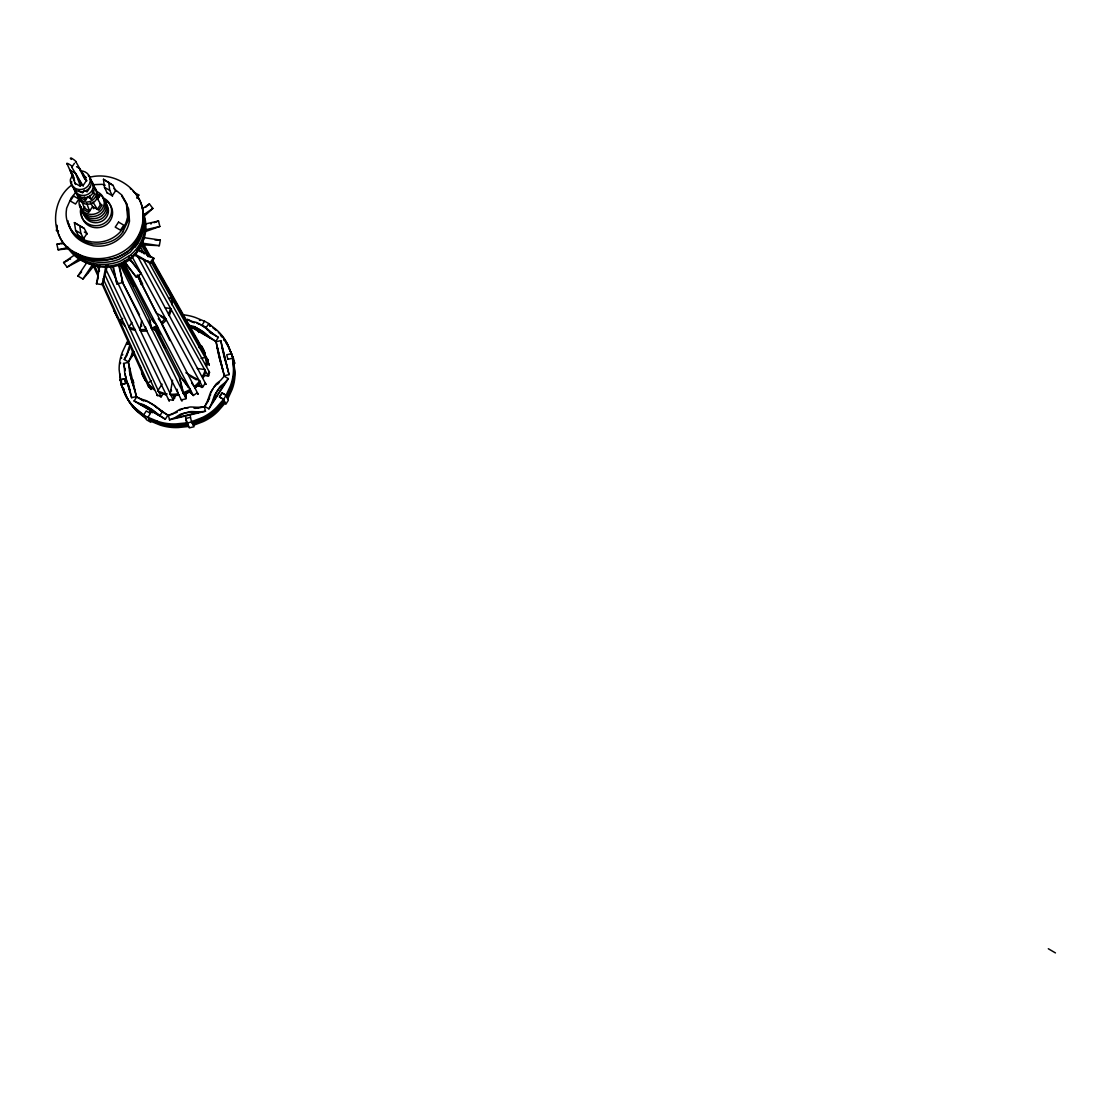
<?xml version="1.0" encoding="UTF-8"?>
<svg xmlns="http://www.w3.org/2000/svg" width="1111" height="1111" viewBox="0 0 1111 1111"><rect width="100%" height="100%" fill="white"/><g stroke="black" fill="none" stroke-linecap="round" stroke-linejoin="round"><path stroke-width="1.5" d="M142.777 224.95L142.75 216.339M208.951 375.768L208.896 371.38L208.076 376.018L203.202 375.31M178.746 394.905L176.788 395.335A28.553 27.192 -11.4 0 1 172.788 395.516L170.788 395.447L170.094 394.183L172.566 380.24M179.302 395.127L179.052 395.155A26.095 24.859 -11.4 0 1 175.219 395.322L174.205 395.28L173.316 400.293L168.469 399.599L169.15 400.849M174.552 398.53L175.107 395.433M145.444 326.884L146.888 331.036L140.833 331.231L140 329.675L141.625 320.704M143.263 237.56L160.345 240.059L159.331 245.656L158.512 245.642M107.128 266.196L106.892 267.334A42.898 9.305 -83.3 0 1 106.295 270.112L102.393 284.652L96.449 283.791L99.782 265.876M102.393 284.652L105.712 266.737M57.147 226.394L56.355 230.602L58.508 231.157M142.416 227.394C136.236 268.057 71.562 271.695 58.661 234.074M98.323 277.264L97.435 280.43M205.229 369.616L204.688 371.463A28.594 27.233 -11.1 0 1 203.271 375.074C201.91 376.643 203.077 379.129 203.882 376.379A28.525 27.164 -11.2 0 0 205.299 372.782L205.229 369.616L197.272 368.463M97.212 281.152L96.657 283.069M96.449 283.791L96.796 282.597M210.34 395.002L210.562 394.294M214.562 397.252L214.84 396.363M132.792 350.965L131.417 355.367A12.027 3.389 -59.2 0 1 131.001 356.437L129.806 359.103A37.83 10.763 -59.2 0 1 129.223 360.311L128.418 361.922L124.279 359.506L126.848 354.006A12.027 3.416 -59.2 0 0 127.265 352.937L128.973 347.465A16.637 4.68 -59.4 0 1 129.695 345.535L129.862 345.132M170.566 308.539L168.539 314.01L169.289 315.593L171.316 310.136L170.566 308.539L165.206 307.761M79.867 199.161L79.256 201.285A9.971 9.346 -9.2 0 0 79.089 203.466L79.45 205.646A12.638 11.846 -9.1 0 0 99.99 211.326A12.638 11.846 -9.1 0 0 96.351 191.439M81.395 206.827L80.631 209.465A12.318 11.554 -9.3 0 0 80.423 212.159L80.867 214.867A15.623 14.651 -9.2 0 0 105.892 222.186A15.623 14.651 -9.2 0 0 102.656 197.633M131.778 355.728L131.876 355.506A13.638 3.847 -59.3 0 0 133.612 351.493M127.404 353.742L127.737 353.076A13.638 3.875 -59.3 0 0 128.39 351.756M131.556 356.173L134.25 352.118M227.172 397.821L231.491 388.322A48.842 46.579 -11.1 0 0 234.477 370.727L233.532 360.908L234.99 372.018A48.745 46.481 -11.2 0 1 232.06 389.6L227.727 399.057M226.644 396.53L230.838 387.378A48.953 46.662 -11.1 0 0 233.977 369.755L233.032 359.547M223.575 399.363L226.13 395.308L221.95 392.919L219.395 396.974L223.575 399.363L225.811 404.293L228.338 400.279L226.089 395.266L230.296 386.114A49.065 46.759 -11.1 0 0 233.435 368.449L232.491 358.214L234.768 363.491L233.671 359.006L227.477 344.16M133.764 192.078L138.806 195.008L137.153 198.258M207.924 400.668L209.66 398.016M212.798 389.031L212.687 389.253A13.276 3.166 -59.5 0 0 211.993 390.586M204.757 406.418L205.382 405.196A46.787 11.429 -59.3 0 0 205.993 404.001L207.438 400.932A11.638 2.805 -59.3 0 0 207.882 399.877L209.743 394.502A16.026 3.819 -59.5 0 1 210.659 392.211L215.867 384.253A16.679 3.986 -59.4 0 1 217.02 383.198L220.228 380.698A11.999 2.875 -59.6 0 0 220.867 380.087L224.228 376.212L228.366 378.629L208.91 408.834L204.757 406.418L208.507 400.585M208.91 408.834L209.535 407.626A42.454 10.249 -59.3 0 0 210.34 406.029L211.604 403.362A11.638 2.777 -59.3 0 0 212.048 402.307L213.923 396.946A16.026 3.791 -59.5 0 1 214.84 394.641L220.047 386.684A16.679 3.944 -59.4 0 1 221.186 385.628L224.38 383.114A11.999 2.847 -59.6 0 0 225.019 382.503L228.366 378.629M136.695 241.351L143.055 226.908A6.347 5.972 -8.3 0 0 143.527 224.353C143.972 213.895 142.916 202.591 135.917 194.258M224.908 383.212L211.965 403.307L212.423 402.418A14.568 3.472 -59.4 0 0 214.645 397.294M157.706 390.878L159.512 391.683A28.58 27.22 -11.4 0 0 163.261 392.988L165.9 394.752L163.97 394.252A28.525 27.164 -11.5 0 1 160.22 392.961L157.706 390.878L162.067 384.156M162.942 394.141L161.053 397.03L156.901 394.599L157.609 395.849L103.142 278.694M206.174 327.564L208.771 323.593L204.632 321.19L202.049 325.162L206.243 327.481M143.541 405.362L143.25 405.307A14.04 1.889 32.4 0 1 139.805 403.96L139.042 403.571L159.831 415.722L162.456 411.667L161.595 411.084M165.331 419.222L167.942 415.167L162.65 411.584A11.915 1.639 32.3 0 1 161.664 410.862L156.776 407.084A16.929 2.305 32.4 0 0 155.012 405.779L146.666 400.849A16.637 2.264 32.3 0 0 145.083 400.252L141.833 399.266A12.374 1.68 32.4 0 1 141.097 398.988L139.042 398.057A44.037 6.041 32.5 0 1 137.722 397.419L136.722 396.933L134.084 400.96L165.331 419.222L164.136 418.444A43.412 5.958 32.3 0 1 162.581 417.403L160.026 415.639A11.929 1.611 32.3 0 1 159.026 414.917L154.137 411.153A16.484 2.208 32.3 0 0 151.999 409.57L143.736 404.793A17.123 2.291 32.3 0 0 142.444 404.307L139.194 403.321A12.374 1.666 32.4 0 1 138.458 403.029L134.084 400.96M189.217 325.912L215.756 341.369L218.339 337.383L217.173 336.591A43.037 7.749 32.8 0 1 215.645 335.536L213.145 333.731A11.818 2.097 32.8 0 1 212.173 332.994L207.465 329.05A16.332 2.875 32.9 0 0 205.382 327.426L197.175 322.704A16.971 2.986 32.8 0 0 195.855 322.287L192.495 321.51A12.277 2.166 33 0 1 191.745 321.26L187.328 319.329L191.8 321.94M128.362 340.188L126.612 342.855L129.376 344.466M124.279 359.506L127.126 355.159M128.418 361.922L134.112 353.229M136.903 241.281L128.39 250.975L118.419 257.141A32.552 30.58 -9.4 0 1 114.766 258.446C107.017 260.21 98.546 261.474 90.796 259.46M128.862 327.078L134.598 328.939L135.445 330.495L130.279 328.967L128.862 327.078L131.917 322.426M133.764 254.697L134.528 255.127A44.121 8.263 33.6 0 0 137.084 256.516L150.86 263.307L154.068 258.46L137.931 249.086M134.667 244.17L137.945 239.24M71.132 250.558C82.936 261.502 100.448 265.057 115.766 260.377A32.469 30.511 -9.4 0 0 119.405 259.071L130.334 252.072L138.264 242.295M136.875 251.1L140.111 246.211M88.088 273.07L82.95 279L77.853 276.042L87.241 261.96M136.959 197.786L138.806 195.008M82.95 279L93.268 263.515M115.586 190.773L112.28 195.73L107.059 192.703M84.964 207.035L83.381 209.396L88.686 212.479L92.63 206.59L98.81 210.173L102.184 205.132L99.712 203.702M97.587 199.188L99.948 195.661L97.296 194.133M90.505 186.745L87.047 191.897L84.325 190.314L82.589 192.897L78.52 190.536M83.256 186.106L71.784 167.233L74.451 163.275M165.553 318.413L161.345 322.621L162.123 324.19L166.317 319.996L165.553 318.413L156.207 312.955L137.347 274.945M122.696 232.185L128.182 220.506A4.652 4.375 -8.5 0 0 128.501 218.714L126.973 204.41M122.696 232.185C116.349 241.573 104.448 244.601 93.685 243.962A4.666 4.388 -10 0 1 91.782 243.684C81.464 241.281 70.91 234.81 68.493 223.783M185.856 372.754L199.772 380.879L198.536 382.406A28.58 27.22 -11.2 0 1 195.786 385.253C193.661 386.267 194.869 388.739 196.425 386.531M134.834 247.392C142.597 238.185 145.902 225.255 142.777 213.52M222.755 400.224L223.492 399.307L219.575 397.016L222.158 392.988L226.089 395.266M223.311 401.46L223.492 399.307M223.853 402.737L224.589 401.835L225.144 403.057L218.242 411.042A48.773 46.523 -11.5 0 1 203.063 421.652L193.383 425.346M222.256 400.835L216.826 407.057A49.092 46.801 -11.4 0 1 201.633 417.833M222.825 402.071L217.395 408.279A48.995 46.704 -11.4 0 1 202.244 419.041L192.161 422.93M217.881 390.1L216.867 391.683A12.971 3.069 -59.5 0 0 214.701 396.488M223.353 403.349L217.659 409.82A48.884 46.62 -11.5 0 1 202.466 420.458L192.758 424.166L192.064 421.263M88.449 272.653L93.213 266.654A42.635 13.735 -59.9 0 0 94.435 265.001M205.882 384.42L205.285 383.142L202.688 387.156L198.369 384.642L197.591 385.573A25.025 23.845 -11.3 0 1 195.189 387.989L195.008 388.156M198.827 386.1L198.369 384.642M81.589 271.778L80.7 272.806M80.534 273.014L79.811 273.82M79.464 274.223L77.853 276.042M72.784 174.441L70.493 179.204A7.874 7.36 -8.9 0 0 70.368 180.926L70.507 182.079A9.985 9.332 -8.9 0 0 81.506 189.467A9.985 9.332 -8.9 0 0 90.255 179.468A9.985 9.332 -8.9 0 0 80.339 170.858M147.582 213.215L152.86 208.424L149.388 203.896L145.652 207.299M76.187 191.842L71.16 197.98L66.854 207.715A4.68 4.375 -9.9 0 0 66.507 209.507C63.869 225.061 75.465 239.296 90.699 241.67A4.68 4.402 -10 0 0 92.616 241.962C108.198 243.906 123.821 234.102 127.209 218.45A4.666 4.388 -8.5 0 0 127.529 216.659L126.404 203.591L121.654 195.842M147.138 213.618L146.235 214.409M145.777 214.798L143.944 216.381M71.535 185.19C49.551 201.424 49.578 241.004 76.02 252.85C100.615 267.112 136.445 253.891 142.139 224.88A6.374 5.986 -8.3 0 0 142.611 222.311C147.93 192.897 116.738 170.191 89.616 177.26M129.237 255.78L120.932 260.835A32.594 30.65 -9.4 0 1 115.475 262.738C98.587 267.445 78.048 262.071 67.771 247.239M130.195 257.71L121.904 262.751A32.511 30.566 -9.4 0 1 116.461 264.64C98.935 269.57 77.09 263.446 67.59 247.059M157.123 327.148L155.012 328.634M119.946 320.357L125.154 325.884L119.946 320.357L122.724 318.413M147.68 383.267L149.013 384.684A28.594 27.22 -11.5 0 0 151.929 387.267L154.235 389.711L152.651 388.544A28.525 27.164 -11.5 0 1 149.749 385.975L147.68 383.267L151.36 380.698M198.966 347.535L201.397 345.84L202.369 347.479A28.539 27.178 -11 0 1 204.021 350.937L205.271 354.09L204.618 352.298A28.483 27.122 -11 0 0 202.994 348.854L202.744 348.437M81.686 259.363L67.091 267.14L63.591 262.529L74.979 254.683M142.347 208.743L149.388 203.896M67.091 267.14L79.895 258.294M143.013 215.215L152.86 208.424M124.14 261.64L125.376 263.265A43.954 2.569 54.2 0 0 127.085 265.501L136.195 277.028L141.111 273.667L129.112 257.738M184.787 393.516L185.495 393.252A28.525 27.178 -11.3 0 0 189.148 391.627C191.606 391.016 190.37 388.572 188.509 390.35A28.594 27.233 -11.3 0 1 184.843 391.989L182.954 392.641L179.274 377.365L154.415 328.689M197.883 394.03L197.258 392.766L193.258 395.572L190.231 391.544L189.162 392.127A24.997 23.817 -11.4 0 1 186.023 393.516L183.607 393.919L182.954 392.641M190.439 393.044L190.231 391.544M70.618 258.988L69.826 259.391M68.271 260.196L67.493 260.585M67.229 260.724L65.41 261.627M151.415 328.314L152.221 329.87L157.706 327.287L156.915 325.731L151.415 328.314L148.943 317.996L121.168 263.626M64.896 261.89L63.591 262.529M86.727 180.94L76.034 162.025M201.619 417.805L191.523 421.736L194.064 426.735L189.314 427.874L185.662 418.444M175.066 413.028L174.205 413.361M145.013 231.727L159.845 226.477L158.512 220.992L156.651 221.7M156.123 221.908L153.971 222.714M168.414 415.236L169.608 414.792A43.69 11.971 -11.9 0 0 171.15 414.209L173.58 413.167A12.277 3.333 -12 0 0 174.469 412.709L178.427 410.195A16.484 4.458 -12.3 0 1 180.315 409.195L189.912 407.015A16.79 4.527 -12.2 0 1 191.884 407.015L197.286 407.293A11.804 3.208 -12.3 0 0 198.397 407.279L204.368 406.682L205.466 411.251L169.511 419.819L168.414 415.236L173.094 414.125M184.468 408.279L185.898 408.001A13.221 3.569 -12.2 0 1 188.301 407.751M169.511 419.819L174.677 417.75A12.277 3.305 -12.1 0 0 175.552 417.305L179.524 414.792A16.971 4.555 -12.3 0 1 181.079 413.972L190.592 411.625A16.332 4.375 -12.2 0 1 192.981 411.612L198.383 411.875A11.804 3.194 -12.4 0 0 199.494 411.848L202.369 411.625A42.912 11.763 -12.4 0 0 204.132 411.417L205.466 411.251M151.54 223.617L150.721 223.908M186.204 394.933L185.509 395.169L185.329 393.752M121.391 381.42L121.516 382.559L119.974 379.934L124.696 378.823L125.821 383.378L121.016 384.559L119.141 369.644A49.106 46.759 -11.6 0 1 122.418 351.979L126.737 342.868L127.515 344.229M181.246 399.946L186.023 398.807L184.857 393.919M194.939 408.431L198.119 407.668L197.147 407.779M198.147 408.168L204.368 406.682M201.063 358.436L205.785 357.311L206.632 360.547A28.497 27.136 -11.1 0 1 206.757 364.352L206.646 366.269L206.146 363.019A28.553 27.192 -11.1 0 0 206.021 359.214L205.785 357.311M119.974 379.934L124.724 378.823L125.793 383.392L121.043 384.503L124.89 394.113A49.134 46.801 -11.8 0 0 135.736 408.57M205.535 364.575L208.646 363.839L209.243 365.158M227.838 359.311L232.616 358.214L231.519 353.687L226.741 354.77L227.866 359.339M131.64 397.696L136.445 396.558L128.362 362.325L123.571 363.45L124.335 367.935A12.152 1.083 75.1 0 1 124.432 368.658L124.599 371.657A16.859 1.514 75.2 0 0 124.724 372.893L126.835 381.92A16.207 1.444 75.2 0 0 127.612 384.475L129.556 390.405A11.749 1.055 75.2 0 1 129.918 391.572L130.765 394.544A42.829 3.916 75.2 0 1 131.265 396.335L131.64 397.696L128.918 386.142M219.936 359.756L224.297 375.754L229.06 374.629L220.783 340.619L216.034 341.73L216.256 342.771A42.982 2.028 75.5 0 1 216.534 344.104L217.52 349.784A16.304 0.764 75.5 0 0 217.784 351.284L219.645 359.075M154.262 329.675L157.429 328.939M154.721 330.148L157.818 329.411M112.739 266.334L116.919 283.93L122.793 282.569L119.863 268.32A43.454 3.486 74.9 0 0 119.252 265.598L119.127 265.043M168.622 298.317L171.33 297.692L172.413 300.803L172.177 305.025L171.33 297.692M145.013 224.075L158.512 220.992M69.521 248.586L58.133 249.781L56.855 244.267L63.23 242.809M144.638 229.949L159.845 226.477M58.133 249.781L67.715 247.6M146.069 329.481L140 329.675M178.774 395.072L178.107 393.794L176.121 394.058A28.622 27.247 -11.4 0 1 172.108 394.252L170.094 394.183M187.981 425.305L177.635 426.346A48.912 46.634 -11.8 0 1 159.179 423.791L149.318 419.75M188.62 426.485L178.302 427.541A48.801 46.537 -11.8 0 1 159.887 424.985L150.054 420.944M187.37 424.069L176.593 425.124A49.023 46.718 -11.7 0 1 158.123 422.43L148.624 418.5M186.731 422.874L175.927 423.93A49.12 46.815 -11.7 0 1 157.415 421.236M198.244 412.362L199.23 412.25L175.302 417.944L176.163 417.611A13.929 3.75 -12.1 0 0 180.301 415.667M63.924 243.573L61.147 243.851M92.727 184.704L101.448 184.357A4.652 4.361 -8.5 0 1 103.337 184.648L105.184 185.218M59.619 244.003L56.855 244.267M105.976 265.14L108.378 265.001M160.345 240.059L154.915 239.934M191.967 412.389L193.008 412.5M142.25 243.156L159.331 245.656L143.138 244.892A43.843 12.749 12.1 0 1 140.458 244.601M71.784 167.233L72.326 166.803A3.736 0.736 34.2 0 0 69.896 164.692L68.215 163.706A3.569 0.708 34.2 0 0 67.243 164.289M89.547 259.071L87.061 258.252M157.415 421.208L147.902 417.292L150.707 422.222L146.583 419.819L143.722 414.847L135.764 408.542M85.839 257.821L84.019 257.155M194.856 326.801L203.146 331.703A16.804 2.916 32.9 0 1 204.868 333.05L209.59 336.98A11.832 2.083 32.8 0 0 210.562 337.716L215.756 341.369M188.301 324.912L189.148 325.245A12.277 2.139 33 0 0 189.898 325.495L193.245 326.273A16.512 2.875 32.8 0 1 194.856 326.801M199.424 320.204L200.147 320.496M82.825 256.683L81.631 256.183M204.577 321.287L195.147 317.413A49.051 46.704 -11 0 0 182.787 314.774M192.842 322.093L193.022 322.176A13.915 2.458 33 0 0 194.467 322.815M86.283 262.293C100.212 269.834 118.849 268.765 131.181 258.502A39.121 36.76 -9.4 0 0 142.888 241.323A37.552 35.302 -9.4 0 0 144.333 234.671M154.068 258.46L151.763 257.377M80.464 255.669L78.742 254.836M151.304 257.169L149.457 256.294M71.784 158.429L73.465 159.415A3.569 0.722 34.3 0 1 76.062 162.053M148.985 256.072L147.11 255.169M142.402 399.877L141.68 399.529M147.249 406.862L148.888 407.82A13.346 1.791 32.3 0 1 153.471 411.042L154.262 411.75M144.486 253.864L143.763 253.489M142.277 252.739L141.541 252.35M114.002 188.676L121.904 195.119L126.973 204.41M78.187 254.544L77.076 253.933M107.295 193.189L104.476 187.328L103.49 179.274L113.058 185.384L115.822 191.259M113.058 185.384L103.49 179.274M76.548 166.692L79.312 168.289L85.88 177.871M104.476 187.328L109.711 190.37L112.503 196.216M83.242 175.83L85.964 177.413L84.769 179.19L86.644 180.274L83.158 185.454L81.297 184.37L80.089 186.148L74.631 182.982M75.52 184.468L70.257 170.33L75.77 173.538L81.922 185.606M92.38 192.592L94.824 194.008L91.408 199.119L87.727 196.98L85.38 200.48L80.006 197.355L81.145 199.536M134.723 253.933L150.86 263.307M79.506 237.532L75.604 230.408L74.409 222.617L84.242 228.435L87.227 234.018M84.367 232.032L86.977 233.56L83.631 238.559L78.395 235.504M75.604 230.408L80.867 233.477L83.88 239.018M80.811 238.282L83.422 239.809M77.52 254.127L80.117 255.627M79.284 255.808L84.575 258.78M209.979 332.133L212.923 333.856L212.076 333.272M209.382 332.161L218.339 337.383M82.881 260.377L86.714 262.613M162.775 317.927L166.317 319.996M190.689 376.518L196.272 379.768L195.647 378.476M197.883 385.128L202.021 387.558M159.484 409.931L162.456 411.667M136.722 396.933L143.486 400.877M161.178 411.223L167.942 415.167M152.499 412.528L149.735 410.903L152.499 412.528L151.776 411.306M1048.312 948.738L1055.45 952.919M74.409 222.617L78.978 225.38M84.242 228.435L79.714 225.714L80.867 233.477M75.979 253.28L74.923 252.6M159.831 415.722L158.956 415.139M201.633 325.259L202.285 325.704A13.235 2.333 32.9 0 1 204.368 327.162M199.674 329.703L198.064 328.759A13.651 2.375 32.8 0 0 194.258 327.273M210.548 326.009L208.715 323.69L216.617 329.911A49.037 46.718 -10.9 0 1 227.519 344.146M144.472 416.07L136.514 409.778A49.023 46.704 -11.8 0 1 125.64 395.391L123.988 391.516M145.18 417.319L136.959 410.764A48.912 46.606 -11.8 0 1 126.223 396.335L125.168 393.877M145.902 418.528L137.708 411.987A48.815 46.509 -11.9 0 1 127.001 397.585L126.39 396.183M212.715 327.634L213.631 328.342M213.937 328.592L216.326 330.536M155.957 406.932L156.901 407.695M130.334 188.578L131.348 189.439M205.229 334.022L204.313 333.217M206.604 328.967L207.507 329.759M71.243 159.401L70.382 158.331A3.736 0.75 34.3 0 1 71.784 158.429M67.285 164.303L74.59 180.704M132.806 190.8L134.639 192.731M197.202 340.646L199.147 343.424L198.327 342.535M141.111 273.667L136.07 267.348M123.876 199.341L124.724 200.452M135.917 267.154L132.834 263.224M132.501 262.793L131.987 262.14A43.94 2.68 54.3 0 1 130.279 259.905L129.404 258.752M124.196 261.099L136.195 277.028M158.331 318.621L161.345 322.621M130.723 282.055L133.862 286.221L122.071 263.057M123.238 263.363L150.721 317.51L156.915 325.731M191.634 383.017L194.3 386.545M155.387 326.703L180.885 376.921L190.259 389.378M151.527 319.093L154.679 323.259L153.873 321.69M162.65 344.577L165.511 348.382L154.735 327.203M181.551 378.226L188.245 387.128L187.592 385.836M189.425 390.697L192.259 394.474M148.305 385.698L151.138 389.489M124.987 200.827L128.682 209.076L129.473 220.77A4.638 4.361 -8.6 0 1 129.14 222.561C125.779 238.129 110.239 247.892 94.754 245.948A4.652 4.375 -10 0 1 92.852 245.67C82.714 243.295 72.326 237.046 69.729 226.269M97.143 194.3L99.018 197.036M121.043 384.503L124.154 389.628M89.422 196.258L91.185 199.175M92.949 202.077L97.365 209.326L100.74 204.285L96.365 196.994M92.852 191.148L94.616 194.078M132.931 381.698L133.695 382.989L132.987 379.948M202.633 348.229L201.397 345.84M142.93 243.115L150.61 256.71M152.318 259.738L204.355 351.951M146.235 250.517L148.791 255.016M153.887 264.043L158.984 273.07M160.692 276.07L163.234 280.583M164.942 283.583L166.636 286.596M168.344 289.596L173.441 298.623M175.149 301.623L177.691 306.136M179.399 309.15L181.093 312.149M182.801 315.163L192.147 331.703M193.856 334.703L195.55 337.716M197.244 340.716L200.647 346.729M140.528 243.253L148.18 256.78M150.721 261.293L209.354 365.019M142.555 243.712L150.124 257.196M151.818 260.182L208.257 360.492M117.655 317.788L114.197 311.011L115.225 313.246M143.069 258.988L208.049 375.699M139.819 245.795L143.972 253.35M148.138 260.891L209.687 372.588M131.431 255.461L202.591 386.85M170.9 389.642L171.58 390.919M185.106 416.111L185.759 417.319M137.861 256.71L205.993 384.35M174.205 395.28L174.871 396.53M140.93 324.551L141.75 326.12M189.898 414.959L190.536 416.181M123.752 262.085L193.356 395.46M122.946 283.236L139.5 314.885M70.257 170.33L74.145 177.899M185.523 393.988L184.884 392.738L186.037 397.585M181.885 388.211L182.537 389.489M137.333 275.681L198.133 394.211M150.152 323.037L151.582 327.231M90.394 202.202L93.713 208.715M156.359 326.676L159.415 332.731M79.312 168.289L84.644 178.913M121.502 280.403L181.982 401.168M129.057 258.21L130.57 261.252M161.553 323.745L169.9 340.591M138.847 276.431L142.68 284.166M119.585 263.585L185.995 398.488M160.817 315.649L161.595 317.246M105.739 269.015L169.178 400.932M199.772 380.879L200.397 382.17L199.161 383.698A28.525 27.164 -11.3 0 1 196.425 386.531M110.156 266.821L173.26 400.057M96.615 264.64L99.518 270.89M105.281 275.514L161.039 396.71M93.116 265.362L98.101 276.292M101.962 283.777L148.68 387.197M94.477 265.307L98.046 273.167M102.323 282.597L150.846 389.405M208.146 360.617L207.549 359.297L208.646 363.839M198.175 331.134L198.786 332.508M208.771 323.593L209.937 326.37M126.085 395.488L125.376 393.725M125.015 393.53L124.307 391.752M123.849 391.155L121.835 385.781M124.96 392.655L124.543 391.586M142.958 375.629L141.555 372.518L142.208 374.31A28.594 27.22 -11.5 0 0 143.833 377.782L145.555 380.754L144.583 379.087A28.539 27.164 -11.5 0 1 142.958 375.629M123.904 390.683L122.974 388.183M228.269 346.563A48.717 46.44 -11 0 1 229.297 348.59L232.977 357.714L228.727 347.257A48.828 46.523 -11 0 0 226.186 342.591M231.921 355.02L228.033 345.521A48.926 46.62 -11 0 0 220.52 334.494M79.631 195.453L84.311 208.021L89.602 211.09L86.727 203.271M75.77 173.538L80.381 186.051M84.422 197.008L85.575 200.147M123.89 389.808L123.377 388.364M128.029 384.934L127.64 383.767M132.848 383.809L132.459 382.628M221.061 364.075L220.617 362.533A16.582 0.778 75.5 0 1 220.02 360.422L219.756 359.061M225.839 362.95L225.394 361.394A16.123 0.722 75.5 0 1 224.672 358.853L224.408 357.464M221.242 364.214L222.7 369.574L217.201 346.924M226.005 363.089L227.463 368.435M134.806 390.35L134.528 389.35A14.707 1.292 75.2 0 0 132.834 383.642M219.895 359.978L217.242 347.118M136.445 396.558L134.723 390.447A11.749 1.042 75.2 0 0 134.362 389.267L132.445 383.337A16.651 1.444 75.2 0 1 131.778 381.226L129.584 372.06A16.373 1.43 75.2 0 1 129.418 370.532L129.223 367.519A12.152 1.055 75.1 0 0 129.14 366.811L128.807 364.727A43.19 3.805 75.1 0 0 128.557 363.366L128.362 362.325M58.286 232.838L57.675 230.352M224.311 357.506L222.506 349.882A16.776 0.75 75.5 0 1 222.283 348.66M229.06 374.629L228.699 373.282A42.607 1.944 75.6 0 0 228.227 371.491L221.964 345.813M216.034 341.73L224.297 375.754M178.107 393.794L177.024 389.267M185.12 393.28L185.94 396.655M179.94 378.67L183.607 393.919M81.686 209.896L81.325 207.715A9.916 9.291 -9.2 0 1 81.325 206.979M81.756 216.048L81.978 216.937A15.582 14.624 -9.2 0 0 103.629 226.255A15.582 14.624 -9.2 0 0 109.642 204.271M149.749 319.565L150.554 322.926M139.93 278.542L140.916 284.444M138.792 275.584L139.708 279.416M118.613 264.974L122.793 282.569M123.571 363.45L125.126 370.032M128.084 383.351L130.001 391.489L129.723 390.489A14.707 1.333 75.2 0 0 128.432 386.045M113.211 266.126L113.391 266.959A43.468 3.597 74.9 0 1 113.891 269.14M220.783 340.619L222.283 348.66M114.183 270.473L115.002 274.348M115.113 274.848L116.919 283.93M69.424 224.964L69.257 224.075M68.285 222.908L67.924 220.7M130.473 375.629L130.904 377.421A13.124 1.139 75.2 0 0 132.473 382.781M125.654 376.768L126.071 378.559A13.124 1.167 75.2 0 0 127.654 383.92M129.431 367.574L129.57 368.324M124.64 368.699L124.779 369.449M78.27 196.911L78.117 195.772A7.721 7.235 -9.1 0 1 78.117 195.217M57.244 227.824L56.967 225.269M141.097 368.283L141.208 369.227L140.236 366.005M108.767 182.343L109.711 190.37M120.543 379.323L120.057 374.004M83.533 211.923L83.894 214.09A12.499 11.721 -9.2 0 0 101.962 221.2A12.499 11.721 -9.2 0 0 105.087 202.799M81.617 215.145L81.534 214.242A12.29 11.527 -9.3 0 1 81.589 212.437M91.685 181.94A9.874 9.235 -9 0 1 88.922 196.578A9.874 9.235 -9 0 1 74.784 190.259L74.645 189.12A7.791 7.291 -9 0 1 74.645 188.551M90.783 181.162A9.874 9.235 -9 0 1 91.241 181.537M73.479 186.315A7.819 7.319 -9 0 0 73.479 186.898L73.632 188.037A9.902 9.263 -8.9 0 0 87.797 194.383A9.902 9.263 -8.9 0 0 90.574 179.704M89.672 178.927A9.902 9.263 -8.9 0 1 90.13 179.302M82.422 209.104A9.888 9.263 -9.3 0 0 82.436 209.826L82.797 211.993A12.54 11.749 -9.2 0 0 100.907 219.131A12.54 11.749 -9.2 0 0 104.045 200.688M88.283 175.552A9.943 9.305 -8.9 0 1 86.2 190.564A9.943 9.305 -8.9 0 1 71.687 184.329L71.548 183.19A7.86 7.346 -9 0 1 71.673 181.468M106.198 201.091A15.582 14.624 -9.2 0 1 109.045 203.549M104.003 199.674A12.568 11.79 -9.1 0 1 99.143 217.395A12.568 11.79 -9.1 0 1 81.672 209.896M103.004 198.55A12.568 11.79 -9.1 0 1 103.517 199.105M80.2 204.855A9.943 9.319 -9.2 0 0 80.214 205.591L80.575 207.771A12.61 11.818 -9.1 0 0 98.087 215.298A12.61 11.818 -9.1 0 0 102.948 197.536M99.518 194.564A12.61 11.818 -9.1 0 1 100.171 194.967M100.795 195.411A12.61 11.818 -9.1 0 1 101.379 195.897M101.948 196.411A12.61 11.818 -9.1 0 1 102.462 196.953M95.004 188.662A9.791 9.166 -9 0 1 92.546 203.035A9.791 9.166 -9 0 1 78.395 197.48M94.116 187.884A9.791 9.166 -9 0 1 94.574 188.259M76.978 193.022A7.749 7.249 -9.1 0 0 76.978 193.592L77.117 194.731A9.818 9.194 -9 0 0 91.171 201.008A9.818 9.194 -9 0 0 93.921 186.454M93.018 185.676A9.818 9.194 -9 0 1 93.477 186.051M142.944 212.368A41.871 39.329 -9.4 0 1 130.32 257.849M143.305 213.798A41.982 39.427 -9.4 0 1 129.362 255.919M156.109 406.987A13.332 1.819 32.4 0 0 151.527 403.765L149.888 402.807A15.11 2.055 32.3 0 0 148.194 401.974M161.526 411.084A14.915 2.055 32.3 0 1 159.456 409.653M159.067 409.376A14.915 2.055 32.3 0 1 158.317 408.834M157.609 408.292A14.915 2.055 32.3 0 1 156.734 407.626M145.888 401.349A14.04 1.916 32.4 0 1 145.013 401.043M143.833 400.557A14.04 1.916 32.4 0 1 142.444 399.918M145.93 401.14A15.11 2.055 32.3 0 1 147.166 401.543M158.901 415.139A14.929 2.014 32.3 0 1 154.096 411.681M143.291 405.196A15.11 2.028 32.3 0 1 147.11 406.751M219.395 382.434A13.624 3.277 -59.6 0 1 219.006 382.851M218.256 383.587A13.624 3.277 -59.6 0 1 217.909 383.92M214.159 387.017A14.721 3.514 -59.4 0 1 216.992 384.295M210.979 392.877A13.276 3.166 -59.5 0 1 211.604 391.447M210.479 394.863A14.554 3.514 -59.4 0 1 210.076 396.002M209.437 397.599A14.554 3.514 -59.4 0 1 208.674 399.293M224.353 383.906A13.624 3.236 -59.6 0 1 221.492 386.836M217.909 389.933A14.721 3.486 -59.4 0 1 221.158 386.711M129.529 348.882A13.638 3.875 -59.3 0 1 128.932 350.479M129.779 347.257A14.679 4.125 -59.4 0 1 130.487 345.271M197.064 407.862A14.762 4.027 -12.3 0 1 193.883 408.056M177.288 412.125A13.915 3.777 -12.1 0 1 175.955 412.709M179.593 410.473A14.971 4.041 -12.3 0 1 180.329 410.028M181.482 409.431A14.971 4.041 -12.3 0 1 182.607 408.917M180.413 415.25A14.971 4.013 -12.3 0 1 184.968 413.014L186.995 412.598A13.221 3.541 -12.2 0 1 192.147 412.292M198.161 412.445A14.776 4 -12.3 0 1 192.814 412.598M157.304 328.398A13.832 4.277 -11.6 0 1 155.151 329.356M129.598 368.38A13.79 1.208 75.1 0 1 130.07 371.782M130.404 375.462A14.874 1.292 75.2 0 1 129.918 371.699M128.015 384.781A14.707 1.333 75.2 0 1 128.293 385.614M124.793 369.505A13.79 1.236 75.1 0 1 125.001 370.755M125.585 376.587A14.874 1.333 75.2 0 1 125.168 373.727M205.077 333.967A13.526 2.375 32.8 0 0 209.479 337.258L210.34 337.841L189.703 325.829L190.439 326.162A14.485 2.528 33 0 0 194.078 327.509M199.73 329.689A14.096 2.444 32.9 0 1 204.493 333.286M196.994 323.329A14.985 2.639 32.8 0 1 198.494 323.787M199.286 324.093A14.985 2.639 32.8 0 1 200.522 324.634M204.952 327.592A13.235 2.333 32.9 0 1 205.868 328.3M206.229 328.592A13.235 2.333 32.9 0 1 206.757 329.009M212.007 333.272A14.79 2.625 32.8 0 1 211.59 332.981M211.173 332.675A14.79 2.625 32.8 0 1 207.34 329.703M223.866 339.897A48.717 46.44 -11 0 1 224.339 340.508M226.116 342.98A48.717 46.44 -11 0 1 226.741 343.938M227.144 344.591A48.717 46.44 -11 0 1 227.908 345.896M220.534 335.369A48.828 46.523 -11 0 1 222.075 337.064M223.783 339.147A48.828 46.523 -11 0 1 225.561 341.632M140.292 251.683A44.107 8.374 33.6 0 1 139.528 251.28M197.133 341.341A28.497 27.136 -11 0 1 197.48 341.674M157.887 334.966A28.594 27.22 -11.2 0 1 160.151 333.897M120.377 363.7A48.995 46.662 -11.6 0 1 120.557 362.561M121.474 358.436A48.995 46.662 -11.6 0 1 121.682 357.686M122.516 355.117A48.995 46.662 -11.6 0 1 122.779 354.395M218.353 332.314A48.926 46.62 -11 0 1 218.909 332.842M219.45 333.383A48.926 46.62 -11 0 1 219.992 333.939M167.164 393.974A26.122 24.886 -11.4 0 1 166.678 393.822M150.443 413.375L147.805 417.43L143.638 414.986L146.277 410.945L150.443 413.375M118.544 222.117L115.225 227.116L120.46 230.144L123.779 225.158L118.544 222.117M73.659 196.036L70.312 201.008L75.534 204.049L78.881 199.077L73.659 196.036M190.467 417.305L185.648 418.541L186.745 423.124L191.55 421.986L190.467 417.305M170.08 292.054L167.622 287.513L170.955 294.29L170.08 292.054"/></g></svg>
